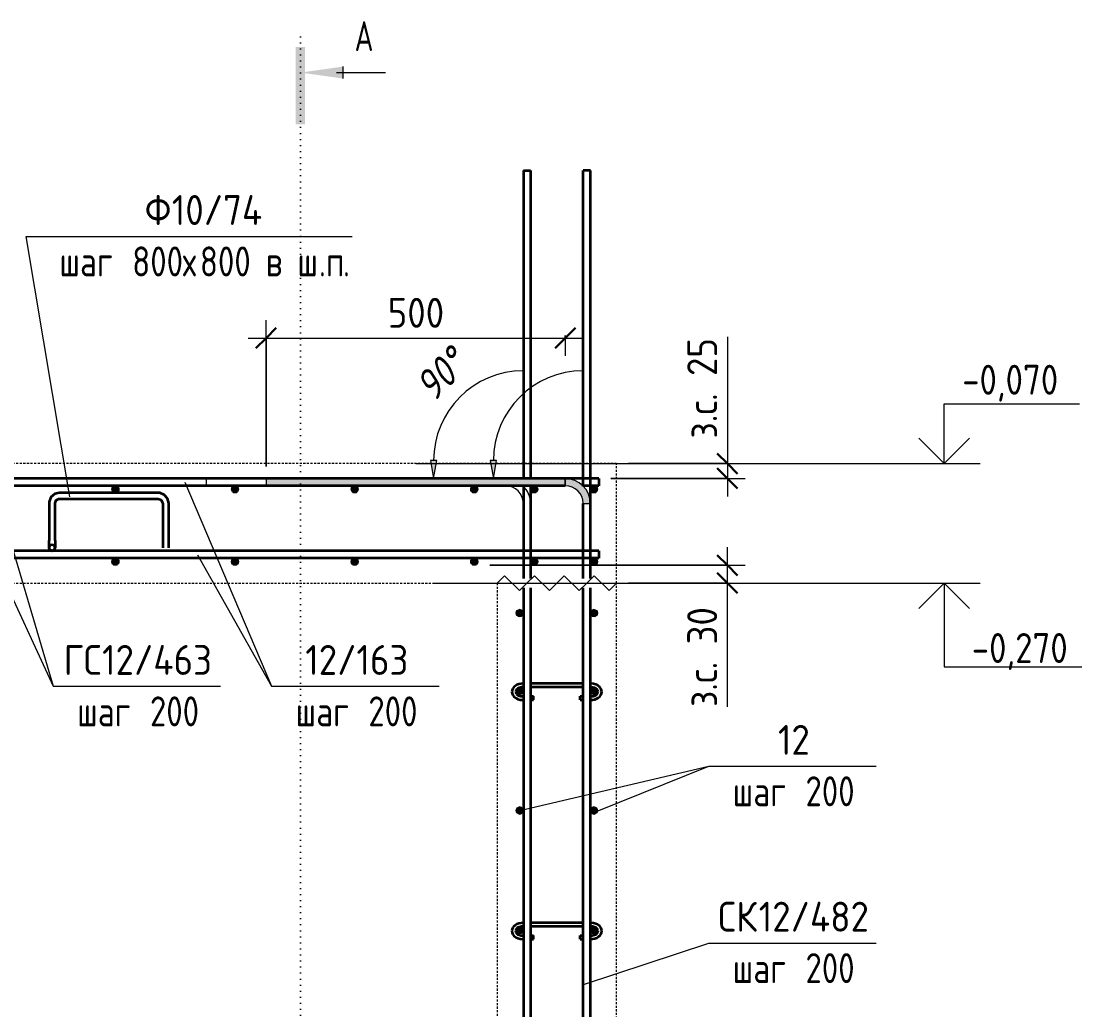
# Model space of a CAD drawing. Header units: millimetres. Extents: x 29094 to 49369, y -2577 to 78616.
# Drawn here: x 43732 to 45505, y -983 to 670 of the extents above; entities that cross this region are included whole.
import ezdxf

# ---------------------------------------------------------------- set-up
doc = ezdxf.new("R2010")
doc.units = ezdxf.units.MM
doc.linetypes.add('01 Штриховая _4 мм_', pattern=[6, 3.5, -2.5])
doc.linetypes.add('04 Пунктир 10мм', pattern=[10, 0, -10])
for name, color, linetype, lineweight in [('AA_Dim', 7, 'Continuous', 9), ('AA_Dim-20', 7, 'Continuous', 9), ('AA_Oformlenie', 7, 'Continuous', 9), ('AA_Razrez', 7, 'Continuous', 9), ('AA_Vinoska', 7, 'Continuous', 9), ('AA_Visotnaya otmetka', 7, 'Continuous', 9), ('KR_Armatura', 7, 'Continuous', 20), ('KR_Armatura_Tonkie', 7, 'Continuous', 20)]:
    doc.layers.add(name, color=color, linetype=linetype, lineweight=lineweight)
doc.layers.add('AF_Perekritie_Опалубка', color=7, linetype='Continuous', lineweight=60, true_color=0x006a35)
doc.layers.add('AF_Stena_Опалубка', color=7, linetype='Continuous', lineweight=20, true_color=0x0063c6)
doc.styles.add('ISOCPEUR_1', font='isocpeur.TTF', dxfattribs={"width": 0.7, "height": 50})
doc.styles.add('ISOCPEUR_2', font='isocpeur.TTF', dxfattribs={"width": 0.9, "height": 50})
doc.styles.add('ISOCPEUR_3', font='isocpeur.TTF', dxfattribs={"width": 0.8, "height": 50})
doc.styles.add('ISOCPEUR_4', font='isocpeur.TTF', dxfattribs={"width": 0.85, "height": 50})
doc.styles.add('ISOCPEUR_I', font='isocpeui.ttf', dxfattribs={"width": 0.85, "height": 50})
doc.dimstyles.new('00_Точн_3_знака__прозр_', dxfattribs={"dimscale": 304.8, "dimtxt": 50.137748, "dimasz": 0.111549, "dimexe": 0.098425, "dimexo": 0.065617, "dimgap": 0.006562, "dimtad": 1, "dimdec": 3, "dimrnd": 0.001, "dimdsep": 46, "dimtxsty": 'ISOCPEUR_2', "dimblk1": 'OBLIQUE', "dimblk2": 'OBLIQUE', "dimsah": 1, "dimcen": 0.09, "dimdle": 0.098425, "dimazin": 0, "dimtfac": 1, "dimtdec": 4, "dimtix": 1, "dimtmove": 0, "dimatfit": 3, "dimfxl": 1, "dimtvp": 1, "dimtolj": 1, "dimtzin": 0, "dimlwd": 18, "dimlwe": 18, "dimarcsym": 2})
doc.dimstyles.new('00_Точн_3_знака__прозр__1', dxfattribs={"dimscale": 304.8, "dimtxt": 50.137748, "dimasz": 0.111549, "dimexe": 0.098425, "dimexo": 0.065617, "dimgap": 0.006562, "dimtad": 1, "dimdec": 3, "dimrnd": 0.001, "dimdsep": 46, "dimtxsty": 'ISOCPEUR_2', "dimblk1": 'OBLIQUE', "dimblk2": 'OBLIQUE', "dimsah": 1, "dimcen": 0.09, "dimdle": 0.098425, "dimazin": 0, "dimtfac": 1, "dimtdec": 4, "dimtix": 1, "dimtmove": 1, "dimatfit": 3, "dimfxl": 1, "dimtvp": 1, "dimtolj": 1, "dimtzin": 0, "dimlwd": 18, "dimlwe": 18, "dimarcsym": 2})

# ---------------------------------------------------------------- blocks, each defined once
blk = doc.blocks.new('261_Лягушка _НесАрм_РабПлоск_ - 10 А240-3789873-Б-Б Арм')
at = {"layer": 'KR_Armatura', "lineweight": 35}
for start, end in [(90, 270), (270, 90)]:
    blk.add_arc((77081.1, -211), 5, start, end, dxfattribs=at)
at = {"layer": 'KR_Armatura_Tonkie', "lineweight": 35}
for p, q in [((77258.6, -119), (77093.6, -119)), ((77076.1, -136.5), (77076.1, -198.5)), ((77086.1, -198.5), (77086.1, -136.5)), ((77093.6, -129), (77258.6, -129)), ((77266.1, -136.5), (77266.1, -198.5)), ((77276.1, -198.5), (77276.1, -136.5))]:
    blk.add_line(p, q, dxfattribs=at)
at = {"layer": 'KR_Armatura_Tonkie', "lineweight": 35, "flags": 128}
for points in [[(77093.6, -119), (77085.6, -120.9), (77079.3, -126.3), (77076.2, -134), (77076.1, -136.5)], [(77276.1, -136.5), (77274.1, -128.5), (77268.7, -122.3), (77261.1, -119.2), (77258.6, -119)], [(77086.1, -136.5), (77088, -131.5), (77092.7, -129.1), (77093.6, -129)], [(77258.6, -129), (77263.5, -130.9), (77266, -135.6), (77266.1, -136.5)], [(77076.1, -211), (77076.1, -209.1), (77076.1, -203.9), (77076.1, -198.5)], [(77081.1, -216), (77077.2, -214.1), (77076.1, -211)], [(77086.1, -211), (77084.2, -214.9), (77081.1, -216)], [(77086.1, -198.5), (77086.1, -205.2), (77086.1, -209.8), (77086.1, -211)], [(77266.1, -198.5), (77266.1, -205.2), (77266.1, -209.8), (77266.1, -211)], [(77276.1, -211), (77276.1, -209.1), (77276.1, -203.9), (77276.1, -198.5)]]:
    blk.add_lwpolyline(points, dxfattribs=at)
blk = doc.blocks.new('079_Обозначение загиба стержня _ЭлУзла_ - Сплошные линии-3772940-Б-Б Арм')
at = {"layer": 'AA_Oformlenie'}
blk.add_hatch(color=256, dxfattribs=at).paths.add_polyline_path([(77719, -95), (77724.3, -65), (77713.7, -65)])
for p, q in [((77713.7, -65), (77719, -95)), ((77724.3, -65), (77713.7, -65)), ((77719, -95), (77724.3, -65)), ((77839, -95), (77339, -95)), ((77339, -95), (77339, -107)), ((77339, -107), (77839, -107))]:
    blk.add_line(p, q, dxfattribs=at)
for centre, radius, start, end in [((77869, -65), 150, 90, 179.9951), ((77839, -137), 30, 360, 90), ((77839, -137), 42, 360, 45.7451)]:
    blk.add_arc(centre, radius, start, end, dxfattribs=at)
blk = doc.blocks.new('079_Обозначение загиба стержня _ЭлУзла_ - Сплошные линии-3772954-Б-Б Арм')
at = {"layer": 'AA_Oformlenie'}
for points in [[(77819, -95), (77824.3, -65), (77813.7, -65)], [(77939, -107), (77939, -95), (77439, -95), (77439, -107)], [(77981, -137), (77979.6, -126.1), (77975.4, -116), (77968.7, -107.3), (77960, -100.6), (77949.9, -96.4), (77939, -95), (77939, -107), (77946.8, -108), (77954, -111), (77960.2, -115.8), (77965, -122), (77968, -129.2), (77969, -137)]]:
    blk.add_hatch(color=256, dxfattribs=at).paths.add_polyline_path(points)
for p, q in [((77813.7, -65), (77819, -95)), ((77824.3, -65), (77813.7, -65)), ((77819, -95), (77824.3, -65)), ((77939, -95), (77439, -95)), ((77439, -95), (77439, -107)), ((77439, -95), (77439, -107)), ((77939, -95), (77439, -95)), ((77939, -95), (77939, -107)), ((77939, -107), (77939, -95)), ((77439, -107), (77939, -107)), ((77439, -107), (77939, -107)), ((77969, -137), (77981, -137))]:
    blk.add_line(p, q, dxfattribs=at)
for centre, radius, start, end in [((77969, -65), 150, 90, 179.9951), ((77939, -137), 42, 360, 90), ((77939, -137), 42, 360, 90), ((77939, -137), 30, 360, 90), ((77939, -137), 30, 360, 90)]:
    blk.add_arc(centre, radius, start, end, dxfattribs=at)
blk = doc.blocks.new('Последовательность узлов - 3мм масшт20 маскировка-904226-Б-Б Арм')
at = {"layer": 'AA_Oformlenie'}
for p, q in [((76335, -270), (76347.5, -257.5)), ((76372.5, -282.5), (76347.5, -257.5)), ((76385, -270), (76397.5, -257.5)), ((76422.5, -282.5), (76397.5, -257.5)), ((76435, -270), (76447.5, -257.5)), ((76472.5, -282.5), (76447.5, -257.5)), ((76485, -270), (76497.5, -257.5)), ((76522.5, -282.5), (76497.5, -257.5)), ((76385, -270), (76372.5, -282.5)), ((76435, -270), (76422.5, -282.5)), ((76485, -270), (76472.5, -282.5)), ((76535, -270), (76522.5, -282.5))]:
    blk.add_line(p, q, dxfattribs=at)
blk = doc.blocks.new('Разрез - Номер узла_ сзади-394133-Б-Б Арм')
at = {"layer": 'AA_Razrez'}
for points in [[(77488.3, 497.1), (77504.2, 497.1), (77504.2, 626.2), (77488.3, 626.2)], [(77567, 573.8), (77567, 593.6), (77496.4, 583.7)]]:
    blk.add_hatch(color=256, dxfattribs=at).paths.add_polyline_path(points)
for p, q in [((77567, 593.6), (77567, 573.8)), ((77556.4, 583.7), (77638.3, 583.7))]:
    blk.add_line(p, q, dxfattribs=at)
blk = doc.blocks.new('Высотные отметки - Стрелка вниз высокая-400290-Б-Б Арм')
at = {"layer": 'AA_Vinoska'}
for p, q in [((78512.6, -2000), (78632.6, -2000)), ((78572.6, -2000), (78530.2, -2042.4)), ((78572.6, -2000), (78572.6, -2140)), ((78572.6, -2000), (78615, -2042.4)), ((78572.6, -2140), (78802.6, -2140))]:
    blk.add_line(p, q, dxfattribs=at)
blk = doc.blocks.new('Высотные отметки - Стрелка вверх-400292-Б-Б Арм')
at = {"layer": 'AA_Vinoska'}
for p, q in [((78572.6, -1600), (78798.6, -1600)), ((78572.6, -1700), (78572.6, -1600)), ((78572.6, -1700), (78530.2, -1657.6)), ((78572.6, -1700), (78615, -1657.6)), ((78512.6, -1700), (78632.6, -1700))]:
    blk.add_line(p, q, dxfattribs=at)
blk = doc.blocks.new('DIMBLOCK97-Б-Б Арм')
at = {"layer": 'AA_Dim-20', "color": 30, "lineweight": 18, "true_color": 0xff8000, "transparency": 16777216}
for p, q in [((44912.9, -300), (44912.9, -210)), ((44515.8, -240), (44942.9, -240)), ((44912.9, -240), (44515.8, -240)), ((44912.9, -286.6), (44912.9, -255)), ((44747.8, -270), (44942.9, -270)), ((44912.9, -270), (44747.8, -270)), ((44912.9, -476.9), (44912.9, -286.6))]:
    blk.add_line(p, q, dxfattribs=at)
at = {"layer": 'AA_Dim-20', "color": 30, "lineweight": 30, "true_color": 0xff8000, "transparency": 16777216}
for p, q in [((44912.9, -240), (44895.9, -223)), ((44912.9, -240), (44929.9, -257)), ((44912.9, -270), (44895.9, -253)), ((44912.9, -270), (44929.9, -287))]:
    blk.add_line(p, q, dxfattribs=at)
at = {"layer": 'AA_Dim-20', "color": 0, "lineweight": 18, "transparency": 16777216, "insert": (44845.8, -476.9), "char_height": 50, "width": 204.335, "attachment_point": 1, "rotation": 90, "line_spacing_factor": 1.135194, "style": 'ISOCPEUR_2'}
blk.add_mtext('з.с. 30', dxfattribs=at)
blk = doc.blocks.new('_Oblique')
at = {"color": 0, "linetype": 'ByBlock', "lineweight": -2}
blk.add_line((-0.5, -0.5), (0.5, 0.5), dxfattribs=at)
blk = doc.blocks.new('DIMBLOCK98-Б-Б Арм')
at = {"layer": 'AA_Dim-20', "color": 30, "lineweight": 18, "true_color": 0xff8000, "transparency": 16777216}
for p, q in [((44912.9, 142.1), (44912.9, -48.1)), ((44912.9, -40), (44912.9, -125)), ((44912.9, -48.1), (44912.9, -82.5)), ((44747.8, -70), (44942.9, -70)), ((44912.9, -70), (44747.8, -70)), ((44717.8, -95), (44942.9, -95)), ((44912.9, -95), (44717.8, -95))]:
    blk.add_line(p, q, dxfattribs=at)
at = {"layer": 'AA_Dim-20', "color": 30, "lineweight": 30, "true_color": 0xff8000, "transparency": 16777216}
for p, q in [((44912.9, -70), (44895.9, -53)), ((44912.9, -70), (44929.9, -87)), ((44912.9, -95), (44895.9, -78)), ((44912.9, -95), (44929.9, -112))]:
    blk.add_line(p, q, dxfattribs=at)
at = {"layer": 'AA_Dim-20', "color": 0, "lineweight": 18, "transparency": 16777216, "insert": (44845.8, -28.1), "char_height": 50, "width": 204.335, "attachment_point": 1, "rotation": 90, "line_spacing_factor": 1.135194, "style": 'ISOCPEUR_2'}
blk.add_mtext('з.с. 25', dxfattribs=at)
blk = doc.blocks.new('DIMBLOCK100-Б-Б Арм')
at = {"layer": 'AA_Dim-20', "color": 30, "lineweight": 18, "true_color": 0xff8000, "transparency": 16777216}
for p, q in [((44141.8, -75), (44141.8, 169.9)), ((44641.8, 143.9), (44641.8, 109.9)), ((44641.8, 139.9), (44641.8, 143.9)), ((44111.8, 139.9), (44671.8, 139.9)), ((44141.8, 139.9), (44141.8, -75))]:
    blk.add_line(p, q, dxfattribs=at)
at = {"layer": 'AA_Dim-20', "color": 30, "lineweight": 30, "true_color": 0xff8000, "transparency": 16777216}
for p, q in [((44141.8, 139.9), (44158.8, 156.9)), ((44641.8, 139.9), (44658.8, 156.9)), ((44141.8, 139.9), (44124.8, 122.9)), ((44641.8, 139.9), (44624.8, 122.9))]:
    blk.add_line(p, q, dxfattribs=at)
at = {"layer": 'AA_Dim-20', "color": 0, "lineweight": 18, "transparency": 16777216, "insert": (44345, 207), "char_height": 50, "width": 112.384, "attachment_point": 1, "line_spacing_factor": 1.135194, "style": 'ISOCPEUR_2'}
blk.add_mtext('500', dxfattribs=at)
blk = doc.blocks.new('042_М_Арматуры - Диам длина поз _ Шаг-2260295-Б-Б Арм')
at = {"layer": 'AA_Vinoska'}
blk.add_line((78178.8, -871.7), (78458.8, -871.7), dxfattribs=at)
blk = doc.blocks.new('042_М_Арматуры - Диам длина поз _ Комментарий-2260297-Б-Б Арм')
at = {"layer": 'AA_Vinoska'}
blk.add_line((76659.7, -2319.6), (76939.7, -2319.6), dxfattribs=at)
blk = doc.blocks.new('042_М_Арматуры - Диам длина поз _ Комментарий полка 25-3827468-Б-Б Арм')
at = {"layer": 'AA_Vinoska'}
blk.add_line((77514.3, -2226.2), (78014.3, -2226.2), dxfattribs=at)

msp = doc.modelspace()

# ---------------------------------------------------------------- hatches: boundary and pattern name
at = {"layer": 'KR_Armatura'}
h = msp.add_hatch(color=256, dxfattribs=at)
edge = h.paths.add_edge_path()
edge.add_arc((43889.8005, -113), 6, 0, 360)
for points in [[(43886.8005, -118.1962), (43892.8005, -118.1962), (43895.8005, -113), (43892.8005, -107.8038), (43886.8005, -107.8038), (43883.8005, -113)], [(44086.8005, -118.1962), (44092.8005, -118.1962), (44095.8005, -113), (44092.8005, -107.8038), (44086.8005, -107.8038), (44083.8005, -113)], [(44286.8005, -118.1962), (44292.8005, -118.1962), (44295.8005, -113), (44292.8005, -107.8038), (44286.8005, -107.8038), (44283.8005, -113)], [(44486.8005, -118.1962), (44492.8005, -118.1962), (44495.8005, -113), (44492.8005, -107.8038), (44486.8005, -107.8038), (44483.8005, -113)], [(44586.8129, -118.1962), (44592.8129, -118.1962), (44595.8129, -113), (44592.8129, -107.8038), (44586.8129, -107.8038), (44583.8129, -113)], [(44686.8129, -118.1962), (44692.8129, -118.1962), (44695.8129, -113), (44692.8129, -107.8038), (44686.8129, -107.8038), (44683.8129, -113)], [(43886.8005, -239.1962), (43892.8005, -239.1962), (43895.8005, -234), (43892.8005, -228.8038), (43886.8005, -228.8038), (43883.8005, -234)], [(44086.8005, -239.1962), (44092.8005, -239.1962), (44095.8005, -234), (44092.8005, -228.8038), (44086.8005, -228.8038), (44083.8005, -234)], [(44286.8005, -239.1962), (44292.8005, -239.1962), (44295.8005, -234), (44292.8005, -228.8038), (44286.8005, -228.8038), (44283.8005, -234)], [(44486.8005, -239.1962), (44492.8005, -239.1962), (44495.8005, -234), (44492.8005, -228.8038), (44486.8005, -228.8038), (44483.8005, -234)], [(44586.8129, -239.1962), (44592.8129, -239.1962), (44595.8129, -234), (44592.8129, -228.8038), (44586.8129, -228.8038), (44583.8129, -234)], [(44686.8129, -239.1962), (44692.8129, -239.1962), (44695.8129, -234), (44692.8129, -228.8038), (44686.8129, -228.8038), (44683.8129, -234)]]:
    msp.add_hatch(color=256, dxfattribs=at).paths.add_polyline_path(points)
h = msp.add_hatch(color=256, dxfattribs=at)
edge = h.paths.add_edge_path()
edge.add_arc((44089.8005, -113), 6, 0, 360)
h = msp.add_hatch(color=256, dxfattribs=at)
edge = h.paths.add_edge_path()
edge.add_arc((44289.8005, -113), 6, 0, 360)
h = msp.add_hatch(color=256, dxfattribs=at)
edge = h.paths.add_edge_path()
edge.add_arc((44489.8005, -113), 6, 0, 360)
h = msp.add_hatch(color=256, dxfattribs=at)
edge = h.paths.add_edge_path()
edge.add_arc((44589.8129, -113), 6, 0, 360)
h = msp.add_hatch(color=256, dxfattribs=at)
edge = h.paths.add_edge_path()
edge.add_arc((44689.8129, -113), 6, 0, 360)
h = msp.add_hatch(color=256, dxfattribs=at)
edge = h.paths.add_edge_path()
edge.add_arc((43889.8005, -234), 6, 0, 360)
h = msp.add_hatch(color=256, dxfattribs=at)
edge = h.paths.add_edge_path()
edge.add_arc((44089.8005, -234), 6, 0, 360)
h = msp.add_hatch(color=256, dxfattribs=at)
edge = h.paths.add_edge_path()
edge.add_arc((44289.8005, -234), 6, 0, 360)
h = msp.add_hatch(color=256, dxfattribs=at)
edge = h.paths.add_edge_path()
edge.add_arc((44489.8005, -234), 6, 0, 360)
h = msp.add_hatch(color=256, dxfattribs=at)
edge = h.paths.add_edge_path()
edge.add_arc((44589.8129, -234), 6, 0, 360)
h = msp.add_hatch(color=256, dxfattribs=at)
edge = h.paths.add_edge_path()
edge.add_arc((44689.8129, -234), 6, 0, 360)
at = {"layer": 'KR_Armatura', "lineweight": 9}
h = msp.add_hatch(color=256, dxfattribs=at)
edge = h.paths.add_edge_path()
edge.add_arc((44565.8129, -320), 6, 0, 360)
for points in [[(44565.8129, -326), (44571.009, -323), (44571.009, -317), (44565.8129, -314), (44560.6167, -317), (44560.6167, -323)], [(44689.8129, -326), (44695.009, -323), (44695.009, -317), (44689.8129, -314), (44684.6167, -317), (44684.6167, -323)], [(44565.8129, -456), (44571.009, -453), (44571.009, -447), (44565.8129, -444), (44560.6167, -447), (44560.6167, -453)], [(44689.8129, -456), (44695.009, -453), (44695.009, -447), (44689.8129, -444), (44684.6167, -447), (44684.6167, -453)], [(44565.8129, -656), (44571.009, -653), (44571.009, -647), (44565.8129, -644), (44560.6167, -647), (44560.6167, -653)], [(44689.8129, -656), (44695.009, -653), (44695.009, -647), (44689.8129, -644), (44684.6167, -647), (44684.6167, -653)], [(44565.8129, -856), (44571.009, -853), (44571.009, -847), (44565.8129, -844), (44560.6167, -847), (44560.6167, -853)], [(44689.8129, -856), (44695.009, -853), (44695.009, -847), (44689.8129, -844), (44684.6167, -847), (44684.6167, -853)]]:
    msp.add_hatch(color=256, dxfattribs=at).paths.add_polyline_path(points)
h = msp.add_hatch(color=256, dxfattribs=at)
edge = h.paths.add_edge_path()
edge.add_arc((44689.8129, -320), 6, 0, 360)
h = msp.add_hatch(color=256, dxfattribs=at)
edge = h.paths.add_edge_path()
edge.add_arc((44565.8129, -450), 6, 0, 360)
h = msp.add_hatch(color=256, dxfattribs=at)
edge = h.paths.add_edge_path()
edge.add_arc((44689.8129, -450), 6, 0, 360)
h = msp.add_hatch(color=256, dxfattribs=at)
edge = h.paths.add_edge_path()
edge.add_arc((44565.8129, -650), 6, 0, 360)
h = msp.add_hatch(color=256, dxfattribs=at)
edge = h.paths.add_edge_path()
edge.add_arc((44689.8129, -650), 6, 0, 360)
h = msp.add_hatch(color=256, dxfattribs=at)
edge = h.paths.add_edge_path()
edge.add_arc((44565.8129, -850), 6, 0, 360)
h = msp.add_hatch(color=256, dxfattribs=at)
edge = h.paths.add_edge_path()
edge.add_arc((44689.8129, -850), 6, 0, 360)

# ---------------------------------------------------------------- linework, layer by layer
at = {"layer": 'AA_Razrez', "color": 7, "linetype": '04 Пунктир 10мм', "true_color": 0xffffff}
msp.add_line((44199.1675, 643.6944), (44199.1675, -2545.5184), dxfattribs=at)
at = {"layer": 'AA_Vinoska'}
for p, q in [((43740.9341, 309.885), (43785.7743, 309.885)), ((43813.8492, -125.7743), (43740.9341, 309.885)), ((44005.9308, -101), (44150.9131, -442.3812)), ((43688.8069, -114.1689), (43785.8203, -442.3812)), ((44026.9301, -222.4203), (44150.9131, -442.3812)), ((43689.6948, -234.5898), (43785.7743, -442.3812)), ((43785.8203, -442.3812), (43785.7743, -442.3812)), ((44565.8129, -650), (44881.653, -576.0463)), ((44695.1846, -651.294), (44881.653, -576.0463)), ((44674.0406, -940.6447), (44881.653, -871.6867))]:
    msp.add_line(p, q, dxfattribs=at)
at = {"layer": 'AA_Visotnaya otmetka', "color": 92, "true_color": 0x00cc00}
for p, q in [((44392.2866, -70), (44835.2765, -70)), ((44835.2765, -70), (45275.3898, -70))]:
    msp.add_line(p, q, dxfattribs=at)
at = {"layer": 'AA_Visotnaya otmetka'}
for p, q in [((44423.9287, -270), (44835.2765, -270)), ((44835.2765, -270), (45275.3898, -270))]:
    msp.add_line(p, q, dxfattribs=at)
at = {"layer": 'AF_Perekritie_Опалубка', "linetype": '01 Штриховая _4 мм_', "lineweight": 20}
for p, q in [((44417.4047, -70), (43348.2211, -70)), ((44517.4047, -70), (44426.2211, -70)), ((44727.8129, -70), (44526.2211, -70)), ((44727.8129, -270), (44727.8129, -70)), ((43237.8129, -270), (44527.8129, -270))]:
    msp.add_line(p, q, dxfattribs=at)
at = {"layer": 'AF_Stena_Опалубка', "linetype": '01 Штриховая _4 мм_'}
for p, q in [((44527.8129, -270), (44527.8129, -1700)), ((44727.8129, -1700), (44727.8129, -270))]:
    msp.add_line(p, q, dxfattribs=at)
at = {"layer": 'KR_Armatura'}
for p, q in [((43886.8005, -107.8038), (43883.8005, -113)), ((43883.8005, -113), (43886.8005, -118.1962)), ((43892.8005, -107.8038), (43886.8005, -107.8038)), ((43886.8005, -118.1962), (43892.8005, -118.1962)), ((43895.8005, -113), (43892.8005, -107.8038)), ((43892.8005, -118.1962), (43895.8005, -113)), ((44086.8005, -107.8038), (44083.8005, -113)), ((44083.8005, -113), (44086.8005, -118.1962)), ((44092.8005, -107.8038), (44086.8005, -107.8038)), ((44086.8005, -118.1962), (44092.8005, -118.1962)), ((44095.8005, -113), (44092.8005, -107.8038)), ((44092.8005, -118.1962), (44095.8005, -113)), ((44286.8005, -107.8038), (44283.8005, -113)), ((44283.8005, -113), (44286.8005, -118.1962)), ((44292.8005, -107.8038), (44286.8005, -107.8038)), ((44286.8005, -118.1962), (44292.8005, -118.1962)), ((44295.8005, -113), (44292.8005, -107.8038)), ((44292.8005, -118.1962), (44295.8005, -113)), ((44486.8005, -107.8038), (44483.8005, -113)), ((44483.8005, -113), (44486.8005, -118.1962)), ((44492.8005, -107.8038), (44486.8005, -107.8038)), ((44486.8005, -118.1962), (44492.8005, -118.1962)), ((44495.8005, -113), (44492.8005, -107.8038)), ((44492.8005, -118.1962), (44495.8005, -113)), ((44586.8129, -107.8038), (44583.8129, -113)), ((44583.8129, -113), (44586.8129, -118.1962)), ((44592.8129, -107.8038), (44586.8129, -107.8038)), ((44586.8129, -118.1962), (44592.8129, -118.1962)), ((44595.8129, -113), (44592.8129, -107.8038)), ((44592.8129, -118.1962), (44595.8129, -113)), ((44686.8129, -107.8038), (44683.8129, -113)), ((44683.8129, -113), (44686.8129, -118.1962)), ((44692.8129, -107.8038), (44686.8129, -107.8038)), ((44686.8129, -118.1962), (44692.8129, -118.1962)), ((44695.8129, -113), (44692.8129, -107.8038)), ((44692.8129, -118.1962), (44695.8129, -113)), ((43886.8005, -228.8038), (43883.8005, -234)), ((43892.8005, -228.8038), (43886.8005, -228.8038)), ((43895.8005, -234), (43892.8005, -228.8038)), ((44086.8005, -228.8038), (44083.8005, -234)), ((44092.8005, -228.8038), (44086.8005, -228.8038)), ((44095.8005, -234), (44092.8005, -228.8038)), ((44286.8005, -228.8038), (44283.8005, -234)), ((44292.8005, -228.8038), (44286.8005, -228.8038)), ((44295.8005, -234), (44292.8005, -228.8038)), ((44486.8005, -228.8038), (44483.8005, -234)), ((44492.8005, -228.8038), (44486.8005, -228.8038)), ((44495.8005, -234), (44492.8005, -228.8038)), ((44586.8129, -228.8038), (44583.8129, -234)), ((44592.8129, -228.8038), (44586.8129, -228.8038)), ((44595.8129, -234), (44592.8129, -228.8038)), ((44686.8129, -228.8038), (44683.8129, -234)), ((44692.8129, -228.8038), (44686.8129, -228.8038)), ((44695.8129, -234), (44692.8129, -228.8038)), ((43883.8005, -234), (43886.8005, -239.1962)), ((43886.8005, -239.1962), (43892.8005, -239.1962)), ((43892.8005, -239.1962), (43895.8005, -234)), ((44083.8005, -234), (44086.8005, -239.1962)), ((44086.8005, -239.1962), (44092.8005, -239.1962)), ((44092.8005, -239.1962), (44095.8005, -234)), ((44283.8005, -234), (44286.8005, -239.1962)), ((44286.8005, -239.1962), (44292.8005, -239.1962)), ((44292.8005, -239.1962), (44295.8005, -234)), ((44483.8005, -234), (44486.8005, -239.1962)), ((44486.8005, -239.1962), (44492.8005, -239.1962)), ((44492.8005, -239.1962), (44495.8005, -234)), ((44583.8129, -234), (44586.8129, -239.1962)), ((44586.8129, -239.1962), (44592.8129, -239.1962)), ((44592.8129, -239.1962), (44595.8129, -234)), ((44683.8129, -234), (44686.8129, -239.1962)), ((44686.8129, -239.1962), (44692.8129, -239.1962)), ((44692.8129, -239.1962), (44695.8129, -234))]:
    msp.add_line(p, q, dxfattribs=at)
at = {"layer": 'KR_Armatura', "lineweight": 9}
for p, q in [((44565.8129, -314), (44560.6167, -317)), ((44560.6167, -317), (44560.6167, -323)), ((44571.009, -317), (44565.8129, -314)), ((44571.009, -323), (44571.009, -317)), ((44689.8129, -314), (44684.6167, -317)), ((44684.6167, -317), (44684.6167, -323)), ((44695.009, -317), (44689.8129, -314)), ((44695.009, -323), (44695.009, -317)), ((44560.6167, -323), (44565.8129, -326)), ((44565.8129, -326), (44571.009, -323)), ((44684.6167, -323), (44689.8129, -326)), ((44689.8129, -326), (44695.009, -323)), ((44565.8129, -444), (44560.6167, -447)), ((44560.6167, -447), (44560.6167, -453)), ((44560.6167, -453), (44565.8129, -456)), ((44571.009, -447), (44565.8129, -444)), ((44565.8129, -456), (44571.009, -453)), ((44571.009, -453), (44571.009, -447)), ((44689.8129, -444), (44684.6167, -447)), ((44684.6167, -447), (44684.6167, -453)), ((44684.6167, -453), (44689.8129, -456)), ((44695.009, -447), (44689.8129, -444)), ((44689.8129, -456), (44695.009, -453)), ((44695.009, -453), (44695.009, -447)), ((44565.8129, -644), (44560.6167, -647)), ((44560.6167, -647), (44560.6167, -653)), ((44560.6167, -653), (44565.8129, -656)), ((44571.009, -647), (44565.8129, -644)), ((44565.8129, -656), (44571.009, -653)), ((44571.009, -653), (44571.009, -647)), ((44689.8129, -644), (44684.6167, -647)), ((44684.6167, -647), (44684.6167, -653)), ((44684.6167, -653), (44689.8129, -656)), ((44695.009, -647), (44689.8129, -644)), ((44689.8129, -656), (44695.009, -653)), ((44695.009, -653), (44695.009, -647)), ((44565.8129, -844), (44560.6167, -847)), ((44560.6167, -847), (44560.6167, -853)), ((44571.009, -847), (44565.8129, -844)), ((44571.009, -853), (44571.009, -847)), ((44689.8129, -844), (44684.6167, -847)), ((44684.6167, -847), (44684.6167, -853)), ((44695.009, -847), (44689.8129, -844)), ((44695.009, -853), (44695.009, -847)), ((44560.6167, -853), (44565.8129, -856)), ((44565.8129, -856), (44571.009, -853)), ((44684.6167, -853), (44689.8129, -856)), ((44689.8129, -856), (44695.009, -853))]:
    msp.add_line(p, q, dxfattribs=at)
at = {"layer": 'KR_Armatura'}
for centre in [(43889.8005, -113), (44089.8005, -113), (44289.8005, -113), (44489.8005, -113), (44589.8129, -113), (44689.8129, -113), (43889.8005, -234), (44089.8005, -234), (44289.8005, -234), (44489.8005, -234), (44589.8129, -234), (44689.8129, -234)]:
    msp.add_circle(centre, 6, dxfattribs=at)
at = {"layer": 'KR_Armatura', "lineweight": 9}
for centre in [(44565.8129, -320), (44689.8129, -320), (44565.8129, -450), (44689.8129, -450), (44565.8129, -650), (44689.8129, -650), (44565.8129, -850), (44689.8129, -850)]:
    msp.add_circle(centre, 6, dxfattribs=at)
at = {"layer": 'KR_Armatura_Tonkie', "lineweight": 35}
for p, q in [((44571.8129, 420), (44571.8129, -95)), ((44571.8129, 420), (44583.8129, 420)), ((44583.8129, 420), (44583.8129, -95)), ((44683.8129, 420), (44671.8129, 420)), ((44671.8129, -107.6945), (44671.8129, 420)), ((44683.8129, -262), (44683.8129, 420)), ((44697.8129, -95), (43067.8129, -95)), ((44697.8129, -95), (44697.8129, -107)), ((44641.8129, -107), (43123.8129, -107)), ((44571.8129, -107), (44571.8129, -262)), ((44583.8129, -107), (44583.8129, -262)), ((44697.8129, -107), (44671.1184, -107)), ((44671.8129, -262), (44671.8129, -137)), ((44697.8129, -216), (43067.8129, -216)), ((44697.8129, -228), (43067.8129, -228)), ((44697.8129, -216), (44697.8129, -228)), ((44571.8129, -278), (44571.8129, -1692)), ((44583.8129, -278), (44583.8129, -1692)), ((44671.8129, -1692), (44671.8129, -278)), ((44683.8129, -1692), (44683.8129, -278)), ((44558.4742, -441.6571), (44556.1604, -443.6534)), ((44561.1978, -440.0751), (44558.4742, -441.6571)), ((44564.2294, -438.9283), (44561.1978, -440.0751)), ((44567.4687, -438.233), (44564.2294, -438.9283)), ((44570.8129, -438), (44567.4687, -438.233)), ((44571.8129, -438), (44570.8129, -438)), ((44671.8129, -438), (44583.8129, -438)), ((44684.8129, -438), (44683.8129, -438)), ((44685.023, -438.0009), (44684.8129, -438)), ((44688.9808, -438.3638), (44685.023, -438.0009)), ((44692.9445, -439.4462), (44688.9808, -438.3638)), ((44695.8345, -440.8128), (44692.9445, -439.4462)), ((44699.4654, -443.6534), (44695.8345, -440.8128)), ((44553.2132, -448.725), (44552.8129, -451.6066)), ((44552.8129, -451.6066), (44553.2132, -454.4882)), ((44554.3661, -446.0313), (44553.2132, -448.725)), ((44553.2132, -454.4882), (44554.3661, -457.1819)), ((44556.1604, -443.6534), (44554.3661, -446.0313)), ((44554.3661, -457.1819), (44556.1604, -459.5598)), ((44556.1604, -459.5598), (44559.7912, -462.4004)), ((44559.1781, -450.3353), (44558.8129, -451.6066)), ((44558.8129, -451.6066), (44559.5433, -454.1492)), ((44559.5433, -449.064), (44559.1781, -450.3353)), ((44560.5213, -447.7743), (44559.5433, -449.064)), ((44559.5433, -454.1492), (44560.5213, -455.4389)), ((44561.9383, -446.5561), (44560.5213, -447.7743)), ((44560.5213, -455.4389), (44562.8027, -457.2109)), ((44562.8027, -446.0023), (44561.9383, -446.5561)), ((44564.8026, -445.0587), (44562.8027, -446.0023)), ((44562.8027, -457.2109), (44564.8026, -458.1545)), ((44567.0878, -444.39), (44564.8026, -445.0587)), ((44564.8026, -458.1545), (44567.6914, -458.9413)), ((44568.9249, -444.0984), (44567.0878, -444.39)), ((44567.6914, -458.9413), (44570.181, -459.2022)), ((44570.8129, -444), (44568.9249, -444.0984)), ((44570.181, -459.2022), (44570.8129, -459.2132)), ((44571.8129, -444), (44570.8129, -444)), ((44570.8129, -459.2132), (44571.8129, -459.2132)), ((44671.8129, -444), (44583.8129, -444)), ((44583.8129, -459.2132), (44588.8129, -459.2132)), ((44588.8129, -465.2132), (44588.8129, -459.2132)), ((44666.8129, -459.2132), (44671.8129, -459.2132)), ((44666.8129, -465.2132), (44666.8129, -459.2132)), ((44684.8129, -444), (44683.8129, -444)), ((44683.8129, -459.2132), (44684.8129, -459.2132)), ((44685.4448, -444.011), (44684.8129, -444)), ((44684.8129, -459.2132), (44686.7009, -459.1148)), ((44687.9344, -444.2719), (44685.4448, -444.011)), ((44686.7009, -459.1148), (44688.538, -458.8232)), ((44690.8232, -445.0587), (44687.9344, -444.2719)), ((44688.538, -458.8232), (44690.8232, -458.1545)), ((44692.823, -446.0023), (44690.8232, -445.0587)), ((44690.8232, -458.1545), (44692.823, -457.2109)), ((44695.1044, -447.7743), (44692.823, -446.0023)), ((44692.823, -457.2109), (44693.6874, -456.6571)), ((44693.6874, -456.6571), (44695.1044, -455.4389)), ((44696.0825, -449.064), (44695.1044, -447.7743)), ((44695.1044, -455.4389), (44696.0825, -454.1492)), ((44696.8129, -451.6066), (44696.0825, -449.064)), ((44696.0825, -454.1492), (44696.4477, -452.8779)), ((44696.4477, -452.8779), (44696.8129, -451.6066)), ((44697.1515, -461.5561), (44699.4654, -459.5598)), ((44701.2597, -446.0313), (44699.4654, -443.6534)), ((44699.4654, -459.5598), (44701.2597, -457.1819)), ((44702.4126, -448.725), (44701.2597, -446.0313)), ((44701.2597, -457.1819), (44702.4126, -454.4882)), ((44702.8129, -451.6066), (44702.4126, -448.725)), ((44702.4126, -454.4882), (44702.8129, -451.6066)), ((44559.7912, -462.4004), (44562.6813, -463.767)), ((44562.6813, -463.767), (44566.645, -464.8494)), ((44566.645, -464.8494), (44570.6028, -465.2123)), ((44570.6028, -465.2123), (44570.8129, -465.2132)), ((44570.8129, -465.2132), (44571.8129, -465.2132)), ((44583.8129, -465.2132), (44588.8129, -465.2132)), ((44666.8129, -465.2132), (44671.8129, -465.2132)), ((44683.8129, -465.2132), (44684.8129, -465.2132)), ((44684.8129, -465.2132), (44688.1571, -464.9802)), ((44688.1571, -464.9802), (44691.3964, -464.2849)), ((44691.3964, -464.2849), (44694.428, -463.1382)), ((44694.428, -463.1382), (44697.1515, -461.5561)), ((44553.2132, -848.725), (44552.8129, -851.6066)), ((44554.3661, -846.0313), (44553.2132, -848.725)), ((44556.1604, -843.6534), (44554.3661, -846.0313)), ((44558.4742, -841.6571), (44556.1604, -843.6534)), ((44561.1978, -840.0751), (44558.4742, -841.6571)), ((44559.5433, -849.064), (44558.8129, -851.6066)), ((44560.5213, -847.7743), (44559.5433, -849.064)), ((44561.9383, -846.5561), (44560.5213, -847.7743)), ((44564.2294, -838.9283), (44561.1978, -840.0751)), ((44562.8027, -846.0023), (44561.9383, -846.5561)), ((44564.8026, -845.0587), (44562.8027, -846.0023)), ((44567.4687, -838.233), (44564.2294, -838.9283)), ((44567.0878, -844.39), (44564.8026, -845.0587)), ((44568.9249, -844.0984), (44567.0878, -844.39)), ((44570.8129, -838), (44567.4687, -838.233)), ((44570.8129, -844), (44568.9249, -844.0984)), ((44571.8129, -838), (44570.8129, -838)), ((44571.8129, -844), (44570.8129, -844)), ((44671.8129, -838), (44583.8129, -838)), ((44671.8129, -844), (44583.8129, -844)), ((44684.8129, -838), (44683.8129, -838)), ((44684.8129, -844), (44683.8129, -844)), ((44685.023, -838.0009), (44684.8129, -838)), ((44685.4448, -844.011), (44684.8129, -844)), ((44688.9808, -838.3638), (44685.023, -838.0009)), ((44687.9344, -844.2719), (44685.4448, -844.011)), ((44690.8232, -845.0587), (44687.9344, -844.2719)), ((44692.9445, -839.4462), (44688.9808, -838.3638)), ((44692.823, -846.0023), (44690.8232, -845.0587)), ((44695.1044, -847.7743), (44692.823, -846.0023)), ((44695.8345, -840.8128), (44692.9445, -839.4462)), ((44696.0825, -849.064), (44695.1044, -847.7743)), ((44699.4654, -843.6534), (44695.8345, -840.8128)), ((44696.4477, -850.3353), (44696.0825, -849.064)), ((44696.8129, -851.6066), (44696.4477, -850.3353)), ((44701.2597, -846.0313), (44699.4654, -843.6534)), ((44702.4126, -848.725), (44701.2597, -846.0313)), ((44702.8129, -851.6066), (44702.4126, -848.725)), ((44552.8129, -851.6066), (44553.2132, -854.4882)), ((44553.2132, -854.4882), (44554.3661, -857.1819)), ((44554.3661, -857.1819), (44556.1604, -859.5598)), ((44556.1604, -859.5598), (44559.7912, -862.4004)), ((44558.8129, -851.6066), (44559.1781, -852.8779)), ((44559.1781, -852.8779), (44559.5433, -854.1492)), ((44559.5433, -854.1492), (44560.5213, -855.4389)), ((44559.7912, -862.4004), (44562.6813, -863.767)), ((44560.5213, -855.4389), (44562.8027, -857.2109)), ((44562.6813, -863.767), (44566.645, -864.8494)), ((44562.8027, -857.2109), (44564.8026, -858.1545)), ((44564.8026, -858.1545), (44567.6914, -858.9413)), ((44566.645, -864.8494), (44570.6028, -865.2123)), ((44567.6914, -858.9413), (44570.181, -859.2022)), ((44570.181, -859.2022), (44570.8129, -859.2132)), ((44570.6028, -865.2123), (44570.8129, -865.2132)), ((44570.8129, -859.2132), (44571.8129, -859.2132)), ((44570.8129, -865.2132), (44571.8129, -865.2132)), ((44583.8129, -859.2132), (44588.8129, -859.2132)), ((44583.8129, -865.2132), (44588.8129, -865.2132)), ((44588.8129, -865.2132), (44588.8129, -859.2132)), ((44666.8129, -859.2132), (44671.8129, -859.2132)), ((44666.8129, -865.2132), (44666.8129, -859.2132)), ((44666.8129, -865.2132), (44671.8129, -865.2132)), ((44683.8129, -859.2132), (44684.8129, -859.2132)), ((44683.8129, -865.2132), (44684.8129, -865.2132)), ((44684.8129, -859.2132), (44686.7009, -859.1148)), ((44684.8129, -865.2132), (44688.1571, -864.9802)), ((44686.7009, -859.1148), (44688.538, -858.8232)), ((44688.1571, -864.9802), (44691.3964, -864.2849)), ((44688.538, -858.8232), (44690.8232, -858.1545)), ((44690.8232, -858.1545), (44692.823, -857.2109)), ((44691.3964, -864.2849), (44694.428, -863.1382)), ((44692.823, -857.2109), (44693.6874, -856.6571)), ((44693.6874, -856.6571), (44695.1044, -855.4389)), ((44694.428, -863.1382), (44697.1515, -861.5561)), ((44695.1044, -855.4389), (44696.0825, -854.1492)), ((44696.0825, -854.1492), (44696.8129, -851.6066)), ((44697.1515, -861.5561), (44699.4654, -859.5598)), ((44699.4654, -859.5598), (44701.2597, -857.1819)), ((44701.2597, -857.1819), (44702.4126, -854.4882)), ((44702.4126, -854.4882), (44702.8129, -851.6066))]:
    msp.add_line(p, q, dxfattribs=at)

# ---------------------------------------------------------------- block references
at = {"layer": 'AA_Oformlenie'}
for name, p in [('079_Обозначение загиба стержня _ЭлУзла_ - Сплошные линии-3772940-Б-Б Арм', (-33297.1871, 0)), ('079_Обозначение загиба стержня _ЭлУзла_ - Сплошные линии-3772954-Б-Б Арм', (-33297.1871, 0)), ('Последовательность узлов - 3мм масшт20 маскировка-904226-Б-Б Арм', (-31807.1871, 0))]:
    msp.add_blockref(name, p, dxfattribs=at)
at = {"layer": 'AA_Razrez'}
msp.add_blockref('Разрез - Номер узла_ сзади-394133-Б-Б Арм', (-33297.1871, 0), dxfattribs=at)
at = {"layer": 'AA_Vinoska'}
for name, p in [('042_М_Арматуры - Диам длина поз _ Комментарий полка 25-3827468-Б-Б Арм', (-33728.4838, 2536.0565)), ('042_М_Арматуры - Диам длина поз _ Шаг-2260295-Б-Б Арм', (-34393.0658, 429.3055)), ('042_М_Арматуры - Диам длина поз _ Шаг-2260295-Б-Б Арм', (-34027.9269, 429.3055)), ('042_М_Арматуры - Диам длина поз _ Комментарий-2260297-Б-Б Арм', (-31778.0425, 1743.5314)), ('042_М_Арматуры - Диам длина поз _ Шаг-2260295-Б-Б Арм', (-33297.1871, 0))]:
    msp.add_blockref(name, p, dxfattribs=at)
at = {"layer": 'AA_Visotnaya otmetka'}
for name, p in [('Высотные отметки - Стрелка вверх-400292-Б-Б Арм', (-33297.1871, 1630)), ('Высотные отметки - Стрелка вниз высокая-400290-Б-Б Арм', (-33297.1871, 1730))]:
    msp.add_blockref(name, p, dxfattribs=at)
at = {"layer": 'KR_Armatura_Tonkie', "lineweight": 35}
msp.add_blockref('261_Лягушка _НесАрм_РабПлоск_ - 10 А240-3789873-Б-Б Арм', (-33297.1871, 0), dxfattribs=at)

# ---------------------------------------------------------------- texts
at = {"layer": 'AA_Razrez', "insert": (44289.7601, 669.5866), "char_height": 50, "width": 38.160325, "attachment_point": 1, "style": 'ISOCPEUR_1'}
msp.add_mtext('\\fISOCPEUR|b0|i0|c204|p34|;\\W.7;А', dxfattribs=at)
at = {"layer": 'AA_Vinoska', "char_height": 50, "attachment_point": 1}
for s, insert, width, style in [('\\fISOCPEUR|b0|i0|c204|p34|;\\W.9;Ф', (43938.9471, 378.89), 54.835425, 'ISOCPEUR_2'), ('10/74', (43984.1908, 378.89), 187.594875, 'ISOCPEUR_2'), (' 800', (43892.4354, 292.909), 133.4008, 'ISOCPEUR_3'), ('800 ', (44031.0771, 292.909), 133.4008, 'ISOCPEUR_3'), ('\\fISOCPEUR|b0|i0|c204|p34|;\\W.8; ', (44169.7188, 292.909), 29.5021, 'ISOCPEUR_3'), ('шаг', (43796.1271, 292.909), 116.7257, 'ISOCPEUR_3'), ('\\fISOCPEUR|b0|i0|c204|p34|;\\W.8;х', (44002.5021, 292.909), 34.6329, 'ISOCPEUR_3'), ('\\fISOCPEUR|b0|i0|c204|p34|;\\W.8;в', (44141.1438, 292.909), 34.6329, 'ISOCPEUR_3'), ('\\fISOCPEUR|b0|i0|c204|p34|;\\W.8;ш', (44194.0604, 292.909), 43.6118, 'ISOCPEUR_3'), ('\\fISOCPEUR|b0|i0|c204|p34|;\\W.8;п', (44241.6854, 292.909), 34.6329, 'ISOCPEUR_3'), ('\\fISOCPEUR|b0|i0|c204|p34|;\\W.8;.', (44230.0438, 292.909), 14.1097, 'ISOCPEUR_3'), ('\\fISOCPEUR|b0|i0|c204|p34|;\\W.8;.', (44270.2604, 292.909), 14.1097, 'ISOCPEUR_3'), ('ГС', (43803.2971, -373.3762), 77.924025, 'ISOCPEUR_2'), ('12/463', (43867.5908, -373.3762), 226.556887, 'ISOCPEUR_2'), ('12/163', (44207.2259, -373.3762), 210.683475, 'ISOCPEUR_2'), (' 200', (43922.1154, -459.3572), 133.4008, 'ISOCPEUR_3'), (' 200', (44287.2543, -459.3572), 133.4008, 'ISOCPEUR_3'), ('шаг', (43825.8071, -459.3572), 116.7257, 'ISOCPEUR_3'), ('шаг', (44190.9459, -459.3572), 116.7257, 'ISOCPEUR_3'), ('12', (44997.4558, -507.0413), 66.379725, 'ISOCPEUR_2'), (' 200', (45017.9941, -593.0224), 133.4008, 'ISOCPEUR_3'), ('шаг', (44921.6858, -593.0224), 116.7257, 'ISOCPEUR_3'), ('СК', (44897.4658, -802.6817), 82.253137, 'ISOCPEUR_2'), ('12/482', (44965.3314, -802.6817), 226.556887, 'ISOCPEUR_2'), ('шаг', (44921.6858, -888.6627), 116.7257, 'ISOCPEUR_3'), (' 200', (45017.9941, -888.6627), 133.4008, 'ISOCPEUR_3')]:
    msp.add_mtext(s, dxfattribs=dict(at, insert=insert, width=width, style=style))
at = {"layer": 'AA_Vinoska', "insert": (44386.3041, 66.2824), "char_height": 50, "width": 106.303763, "attachment_point": 1, "rotation": 45, "style": 'ISOCPEUR_I'}
msp.add_mtext('90°', dxfattribs=at)
at = {"layer": 'AA_Visotnaya otmetka', "color": 92, "true_color": 0x00cc00, "insert": (45305.4233, 95.1359), "char_height": 50, "width": 191.919467, "attachment_point": 1, "line_spacing_factor": 1.135194, "style": 'ISOCPEUR_4'}
msp.add_mtext('-0,070', dxfattribs=at)
at = {"layer": 'AA_Visotnaya otmetka', "insert": (45321.4233, -353.4636), "char_height": 50, "width": 191.919467, "attachment_point": 1, "line_spacing_factor": 1.135194, "style": 'ISOCPEUR_4'}
msp.add_mtext('-0,270', dxfattribs=at)

# ---------------------------------------------------------------- dimensions: what is measured, and where the dimension line sits
at = {"layer": 'AA_Dim', "color": 30, "lineweight": 18, "true_color": 0xff8000}
dim = msp.add_linear_dim(base=(44641.8129, 139.8673), p1=(44141.8129, -95), p2=(44641.8129, 163.909), dimstyle='00_Точн_3_знака__прозр_', override={"dimpost": '<>', "dimfxl": 563.057598}, dxfattribs=at)
dim.commit()
dim.dimension.update_dxf_attribs({"geometry": 'DIMBLOCK100-Б-Б Арм', "text_midpoint": (44391.8129, 166.8673)})
for base, p1, p2, override, picture, middle in [((44912.9324, -95), (44727.8129, -70), (44697.8129, -95), {"dimpost": 'з.с. <>', "dimfxl": 39.051248}, 'DIMBLOCK98-Б-Б Арм', (44879.1298, 74.03)), ((44912.9324, -240), (44727.8129, -270), (44495.8005, -240), {"dimpost": 'з.с. <>', "dimfxl": 233.943879}, 'DIMBLOCK97-Б-Б Арм', (44879.1298, -374.696))]:
    dim = msp.add_linear_dim(base=base, p1=p1, p2=p2, angle=90, dimstyle='00_Точн_3_знака__прозр__1', override=override, dxfattribs=at)
    dim.commit()
    dim.dimension.update_dxf_attribs({"geometry": picture, "text_midpoint": middle, "dimtype": 160, "text_rotation": 90})

doc.saveas('drawing.dxf')
